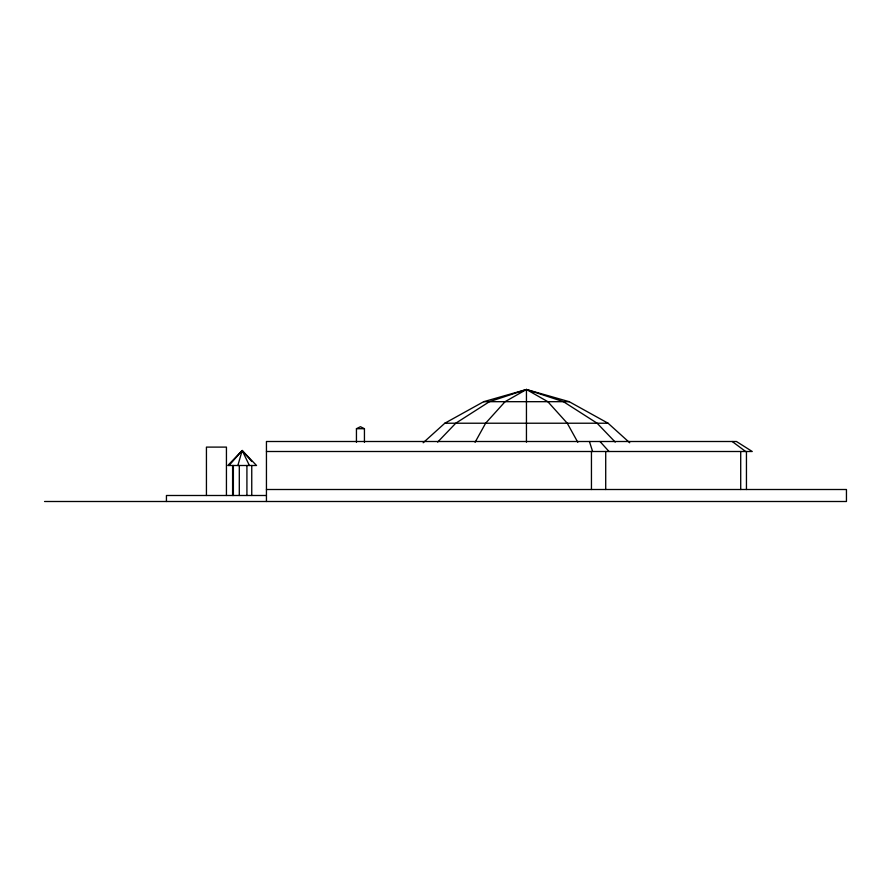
<?xml version="1.0" encoding="UTF-8"?>
<svg xmlns="http://www.w3.org/2000/svg" width="891" height="891" viewBox="0 0 891 891"><rect width="100%" height="100%" fill="white"/><g stroke="black" fill="none" stroke-linecap="round" stroke-linejoin="round"><path stroke-width="1.34" d="M237.864 465.503L242.174 450.501L256.541 465.503L227.806 465.503L242.174 450.501L251.808 461.505M475.07 442.292L485.628 423.225L505.074 401.685L526.447 389.501L569.193 401.685L608.074 423.225L629.714 442.771M229.043 465.503L242.174 450.501L249.413 465.503M437.659 442.092L455.758 423.225L489.426 401.685L526.447 389.501L563.468 401.685L597.137 423.225L615.224 442.092M423.169 442.771L444.821 423.225L483.69 401.685L526.447 389.501L547.82 401.685L567.255 423.225L577.813 442.292M356.445 442.304L356.445 428.705L360.443 426.7L364.441 428.705L364.441 442.304M483.69 401.685L569.193 401.685M444.821 423.225L608.074 423.225M356.445 428.705L364.441 428.705M266.442 451.503L752.249 451.503L736.445 441.502L266.442 441.502L266.442 501.499M266.442 489.504L846.45 489.504L846.45 501.499L44.55 501.499M266.442 495.496L166.439 495.496L166.439 501.499M732.202 441.502L745.656 451.503M599.988 441.502L609.032 451.503M589.43 441.502L592.615 451.503M746.446 451.503L746.446 489.504M740.711 451.503L740.711 489.504M605.713 451.503L605.713 489.504M591.446 451.503L591.446 489.504M526.447 389.501L526.447 442.181M251.752 465.503L251.752 495.496M246.918 465.503L246.918 495.496M239.3 465.503L239.3 495.496M233.375 465.503L233.375 495.496M232.596 465.503L232.596 495.496M226.437 495.496L226.437 447.104L206.434 447.104L206.434 495.496"/></g></svg>
